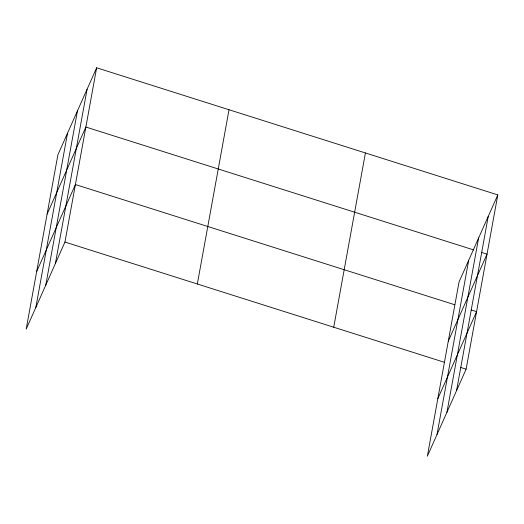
<?xml version="1.0" encoding="UTF-8"?>
<svg xmlns="http://www.w3.org/2000/svg" width="524" height="524" viewBox="0 0 524 524"><rect width="100%" height="100%" fill="white"/><g stroke="black" fill="none" stroke-linecap="round" stroke-linejoin="round"><path stroke-width="0.79" d="M35.835 307.444L67.524 133.188M45.765 285.141L77.454 110.885M55.4 263.5L87.089 89.237M96.639 67.793L57.889 154.829L26.2 329.092L64.95 242.049L96.639 67.793L497.8 194.908L466.111 369.171L427.361 456.208L459.05 281.951L497.8 194.908M197.332 284.001L229.021 109.739M333.729 327.218L365.418 152.962M436.996 434.566L468.685 260.304M446.926 412.264L478.615 238.001M456.561 390.616L488.25 216.36M47.114 214.08L85.864 127.037L473.788 249.961M36.66 271.583L75.41 184.546L454.767 304.758M448.275 341.196L487.025 254.16L481.576 252.43M437.815 398.705L476.571 311.662L471.115 309.939M64.95 242.049L444.306 362.261M460.661 367.442L466.111 369.171"/></g></svg>
